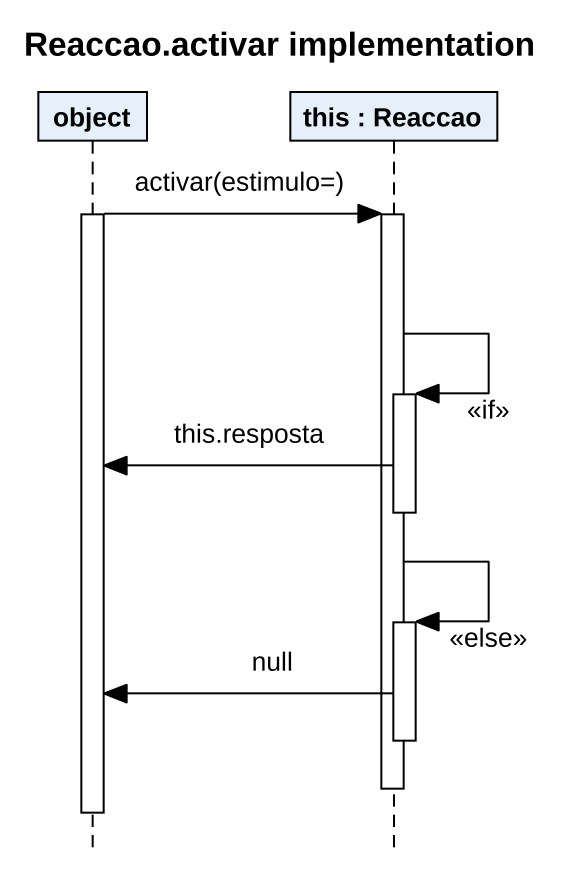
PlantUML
@startuml
title Reaccao.activar implementation
hide footbox
participant "object" as object_
participant "this : Reaccao" as this

activate object_
object_ -> this : activar(estimulo=)
activate this
this -> this : <<if>>
activate this
this -> object_ : this.resposta
deactivate this
this -> this : <<else>>
activate this
this -> object_ : null
deactivate this
deactivate this
deactivate object_
@enduml
